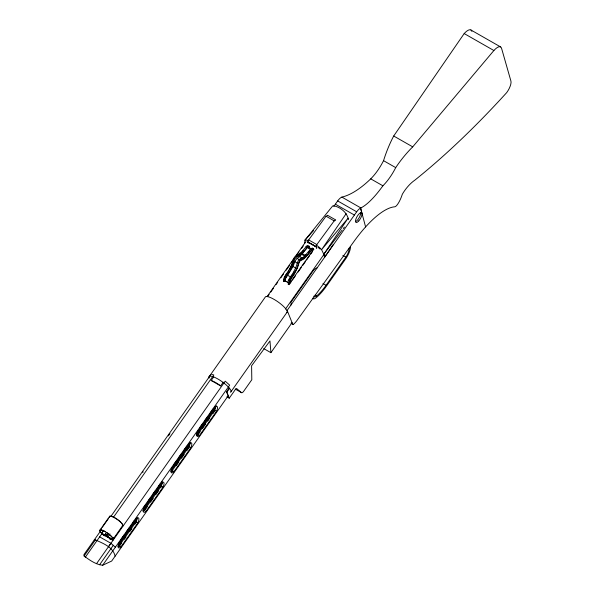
<?xml version="1.0" encoding="UTF-8"?>
<svg xmlns="http://www.w3.org/2000/svg" width="595" height="595" viewBox="0 0 595 595"><rect width="100%" height="100%" fill="white"/><g stroke="black" fill="none" stroke-linecap="round" stroke-linejoin="round"><path stroke-width="0.89" d="M349.183 248.212L349.183 248.658A9.223 3.206 -60.3 0 1 346.364 256.386L326.053 285.288A30.278 10.524 -60.3 0 1 316.57 295.998L316.228 296.265A6.627 2.306 -60.3 0 1 313.915 296.377L313.818 296.117M304.729 243.392L304.93 240.164L332.642 205.982L333.423 205.729C340.407 207.075 347.153 212.445 348.499 219.696M284.001 280.029L284.09 279.286M283.696 281.599C282.878 278.646 285.206 275.73 286.738 273.373A14.109 4.901 -60.3 0 0 288.649 270.584L291.267 265.511A16.675 5.794 -60.3 0 0 292.874 260.603L293.64 258.676A3.726 1.294 -60.3 0 1 294.622 257.226L296.124 256.11A14.652 5.095 -60.3 0 0 298.705 254.92L301.539 252.079A57.217 19.88 -60.3 0 0 305.674 247.193L306.15 246.598L307.199 247.275A1.473 0.513 -60.3 0 1 307.704 246.628L309.214 246.293L309.541 247.096M293.417 260.179L293.603 259.561M283.443 280.974L284.529 281.591L285.421 278.014L287.824 273.998A14.109 4.901 -60.3 0 0 289.735 271.201L292.353 266.129A16.675 5.794 -60.3 0 0 293.96 261.22L294.726 259.294A3.726 1.294 -60.3 0 1 295.708 257.851L297.21 256.728L296.124 256.11M288.895 284.09L289.787 280.505L292.197 276.489A14.109 4.901 -60.3 0 0 294.101 273.693L296.719 268.628A16.675 5.794 -60.3 0 0 298.333 263.719L299.099 261.793A3.726 1.294 -60.3 0 1 300.081 260.342L301.576 259.227A14.652 5.095 -60.3 0 0 304.164 258.037L306.99 255.196A57.217 19.88 -60.3 0 0 311.125 250.309L311.601 249.714L310.516 249.097L310.04 249.692A57.217 19.88 -60.3 0 1 305.904 254.578L303.071 257.434A14.652 5.095 -60.3 0 1 300.482 258.617L298.995 259.725A3.726 1.294 -60.3 0 0 298.013 261.168L297.232 263.102A16.675 5.794 -60.3 0 1 295.626 268.01L293.015 273.075A14.109 4.901 -60.3 0 1 291.111 275.872C289.899 278.029 286.121 282.216 288.895 284.09L289.148 284.708L288.062 284.09M307.496 247.468L299.865 256.497L296.838 258.654L295.447 260.469L292.651 267.155L285.637 278.475L285.102 280.84L286.493 281.777M288.694 280.952L288.88 280.453M284.343 278.363L284.76 277.315M297.173 268.486L294.354 273.96A15.098 5.243 -60.3 0 1 291.781 277.642L289.988 280.966L289.549 283.525L313.193 249.989L308.344 247.066M291.401 266.129L289.825 269.26M289.14 279.814L289.46 279.159M285.02 276.764L285.31 276.199M293.759 259.197L294.175 258.453M289.691 278.705L290.077 278.036M306.15 246.598L306.113 246.657A1.473 0.513 -60.3 0 1 306.618 246.003L307.117 245.728L308.359 246.605M310.516 249.097L310.486 249.149A1.473 0.513 -60.3 0 1 310.984 248.502L312.494 248.167L313.907 249.595M310.716 249.439L307.429 247.579M311.601 249.714L311.572 249.774A1.473 0.513 -60.3 0 1 312.07 249.119L313.58 248.784M285.63 275.634L285.964 275.076M293.863 272.48L294.25 271.878M290.345 277.59L290.702 277.047L287.422 275.173M293.283 273.38L293.774 272.629M290.776 305.265L291.215 304.231L290.955 302.29L313.558 270.227A10.963 3.808 -60.3 0 1 317.142 267.869M316.547 245.185A13.529 4.277 36.8 0 1 320.147 248.152L321.59 249.677L323.792 254.273L324.558 257.345L333.408 244.314M325.673 255.857L323.792 254.273L348.112 218.157L321.59 249.677L346.134 213.687M292.368 274.726L291.751 275.611M333.795 206.435L337.67 200.939A8.702 3.027 -60.3 0 1 341.872 197.094A66.856 27.906 -55.9 0 0 370.73 178.857A28.567 9.929 -60.3 0 0 383.552 160.672A49.467 16.095 -70.8 0 1 393.704 136.01L464.189 33.565A13.73 4.775 -60.3 0 1 471.865 31.371M103.731 530.383L101.574 533.313L100.548 532.131A8.077 2.008 35.2 0 1 100.049 529.966L109.755 516.207L110.484 516.096A8.077 2.008 35.2 0 1 114.649 517.695L116.397 518.751A8.077 2.008 35.2 0 1 121.06 522.514L122.079 523.682A8.077 2.008 35.2 0 1 122.57 525.839L122.726 526.545M100.049 529.966L100.778 529.862A8.077 2.008 35.2 0 1 104.951 531.461L106.683 532.607A7.757 1.926 35.2 0 1 111.161 536.221L112.143 537.337A7.757 1.926 35.2 0 1 112.619 539.42L101.686 533.276L100.778 532.235A7.757 1.926 35.2 0 1 100.302 530.16L101.321 528.71M102.347 527.259L108.476 518.565M208.979 376.933L265.132 297.292A13.328 3.317 35.2 0 1 278.356 302.134A13.328 3.317 35.2 0 1 286.634 312.658M100.101 531.67L83.947 554.585L84.096 555.975C89.458 560.036 95.683 564.506 102.645 565.25L111.674 561.055L228.183 395.831L226.554 391.77L229.187 388.037M110.789 516.519L210.957 374.448M168.4 435.875L169.954 433.666M84.096 555.975L95.431 539.903C102.95 543.361 113.102 546.976 115.133 556.154M266.999 296.697L305.451 242.158A11.729 2.916 35.2 0 1 306.09 241.741M267.534 296.652L269.133 294.384M270.732 292.115L273.395 288.337M276.065 284.559L277.664 282.29M280.862 277.753L283.525 273.975M286.195 270.19L289.393 265.653M291.52 262.633L293.655 259.606M296.317 255.828L298.988 252.049M301.65 248.264L303.249 245.995M103.53 530.316L101.514 533.276L112.775 539.702L122.444 525.861M85.264 557.27L101.76 533.886L101.485 533.209M113.593 517.092L213.828 374.939L212.036 374.523M223.259 382.169L220.633 385.895L211.173 380.495L213.709 376.895M106.282 535.902L105.441 533.819L106.46 532.369M109.949 533.931L107.911 536.831L107.07 534.749L108.089 533.298M289.676 283.964L291.252 281.725M292.309 280.23L295.47 275.745M298.102 272.012L301.263 267.527M302.848 265.281L305.48 261.547M306.529 260.052L309.69 255.567M310.746 254.08L312.33 251.834M112.477 539.434L114.039 537.263M96.524 563.688L110.915 543.28L115.371 547.229M108.483 546.745L225.215 381.187L229.663 385.121L102.645 565.25M99.566 564.796L113.333 545.265M121.127 539.353L124.333 534.801M127.003 531.015L129.137 527.981M132.878 522.678L134.477 520.409M144.094 506.769L145.165 505.252M148.371 500.707L150.505 497.673M152.647 494.646L155.317 490.853M158.523 486.308L160.657 483.274M174.015 464.331L176.685 460.545M178.292 458.269L181.497 453.725M184.167 449.939L186.837 446.146M199.66 427.961L202.865 423.417M205 420.382L207.677 416.597M210.883 412.052L213.017 409.018M118.197 545.08L136.88 518.58M143.283 509.498L162.502 482.24M171.048 470.132L190.266 442.873M196.67 433.785L216.424 405.775M118.301 545.347L136.984 518.847M142.86 510.517L162.613 482.508M171.152 470.392L189.835 443.892M196.774 434.053L215.457 407.553M263.764 348.611L270.896 352.679L269.966 340.957L251.603 365.761L251.804 379.751L243.786 391.131A3.354 1.168 -60.3 0 1 241.525 392.67L236.646 388.557A1.74 0.602 -60.3 0 0 235.471 389.361L229.246 398.189L226.836 392.187L229.506 388.409M285.474 309.021L324.394 253.827L325.353 256.222M117.907 546.805A5.995 2.083 -60.3 0 0 119.007 546.069L136.158 521.748A5.995 2.083 -60.3 0 0 137.118 517.799M143.023 511.172A5.995 2.083 -60.3 0 0 144.131 510.443L161.282 486.122A5.995 2.083 -60.3 0 0 162.123 481.682M170.81 471.768A5.995 2.083 -60.3 0 0 171.91 471.039L189.061 446.711A5.995 2.083 -60.3 0 0 189.909 442.278M196.499 435.332A5.995 2.083 -60.3 0 0 197.607 434.603L214.75 410.282A5.995 2.083 -60.3 0 0 215.717 406.326M119.565 546.039L121.7 543.012M124.37 539.226L125.969 536.95M129.71 531.655L131.845 528.628M135.043 524.083L136.114 522.566M145.187 509.699L147.322 506.665M150.528 502.128L153.198 498.342M155.868 494.557L158.538 490.771M160.672 487.744L161.736 486.227M171.881 471.842L172.944 470.325M176.15 465.781L178.82 461.995M181.49 458.21L184.16 454.431M186.83 450.646L188.965 447.611M197.503 435.503L200.173 431.717M202.307 428.683L205.513 424.146M207.648 421.111L209.782 418.084M212.988 413.54L214.587 411.271M356.68 211.79L287.147 310.412L292.614 324.015A5.176 1.8 -60.3 0 0 293.268 324.506A13.179 4.582 -60.3 0 0 297.262 320.095L353.177 242.552A80.756 26.552 -61.4 0 1 394.887 206.792A11.974 3.064 -69.2 0 0 402.332 194.238A19.152 7.17 -53.3 0 1 414.827 180.173A474.743 179.742 -57.1 0 0 506.709 92.597A9.446 3.28 -60.3 0 0 510.927 81.091L501.57 48.329A13.73 4.775 -60.3 0 0 493.887 50.523L412.714 146.861A49.199 17.597 -51.8 0 0 395.72 167.619A28.567 9.929 -60.3 0 1 382.897 185.804A66.729 19.263 -63.6 0 1 360.875 207.945A8.702 3.027 -60.3 0 0 356.68 211.79L337.67 200.939M120.785 547.08L137.936 522.76A5.995 2.083 -60.3 0 0 138.776 518.327A5.995 2.083 -60.3 0 0 136.277 518.639L119.126 542.96A5.995 2.083 -60.3 0 0 118.279 547.4A5.995 2.083 -60.3 0 0 120.785 547.08L119.007 546.069M145.901 511.455L163.052 487.134A5.995 2.083 -60.3 0 0 163.9 482.694A5.995 2.083 -60.3 0 0 161.394 483.014L144.25 507.334A5.995 2.083 -60.3 0 0 143.402 511.767A5.995 2.083 -60.3 0 0 145.901 511.455L144.131 510.443M173.688 472.051L190.839 447.723A5.995 2.083 -60.3 0 0 191.687 443.29A5.995 2.083 -60.3 0 0 189.18 443.602L172.029 467.93A5.995 2.083 -60.3 0 0 171.181 472.363A5.995 2.083 -60.3 0 0 173.688 472.051L171.91 471.039M199.377 435.614L216.528 411.294A5.995 2.083 -60.3 0 0 217.376 406.854A5.995 2.083 -60.3 0 0 214.869 407.173L197.718 431.494A5.995 2.083 -60.3 0 0 196.871 435.927A5.995 2.083 -60.3 0 0 199.377 435.614L197.607 434.603M231.053 391.644L287.207 312.003M270.896 352.679L292.063 322.654M316.153 246.851L308.009 242.195L308.292 243.072L307.905 241.942A1.74 0.602 -60.3 0 1 308.671 239.919L326.038 216.216A3.429 1.19 -60.3 0 0 327.525 215.278L335.677 219.927A3.429 1.19 -60.3 0 1 334.182 220.871L316.823 244.575A1.74 0.602 -60.3 0 0 316.049 246.59L316.726 248.613M290.806 276.906L291.223 276.34M323.792 254.273L342.192 230.042M343.308 228.577L344.423 227.104M307.236 247.222L306.76 247.817A57.217 19.88 -60.3 0 1 302.624 252.704L299.791 255.56A14.652 5.095 -60.3 0 1 297.203 256.743M304.647 256.631L304.967 256.229L301.687 254.355M309.631 250.807L308.299 252.406M306.023 255.047L305.071 256.11M313.558 230.577L304.93 240.164L305.942 240.045A13.529 4.277 36.8 0 1 308.158 240.566M313.119 249.803L312.405 250.205A1.681 0.588 -60.3 0 1 312.144 249.796L311.795 250.071A58.384 20.29 -60.3 0 1 306.99 255.798L303.941 258.847A15.686 5.452 -60.3 0 1 301.167 260.127M100.302 530.16L101.001 530.056A7.757 1.926 35.2 0 1 105.01 531.588M112.656 539.635L112.864 539.606A8.077 2.008 35.2 0 0 112.373 537.441L111.354 536.281A8.077 2.008 35.2 0 0 106.691 532.518M307.384 246.204L308.128 245.668L309.214 246.293M301.174 260.112L299.873 261.212L298.868 263.295A17.664 6.136 -60.3 0 1 297.165 268.494M94.226 540.007L95.431 539.903M111.882 539.665L111.034 539.494A8.077 2.008 35.2 0 1 109.606 538.944M211.173 380.495L213.382 381.38A11.729 2.916 35.2 0 1 220.366 385.686L220.633 385.895M284.7 280.602L288.106 282.543M470.868 29.958L500.566 46.916M464.189 33.565L493.887 50.523M393.704 136.01L412.714 146.861M383.552 160.672L395.72 167.619M370.73 178.857L382.897 185.804M341.872 197.094L360.875 207.945M335.379 204.189L354.389 215.04M326.038 216.216L334.182 220.871M342.861 255.389L345.903 257.129M308.671 239.919L316.823 244.575M307.905 241.942L316.049 246.59M307.95 242.061L316.101 246.709M311.639 248.479L312.725 249.097M307.764 247.252L311.059 249.171M301.226 252.421L302.32 253.039M305.599 254.913L306.685 255.538M302.32 253.634L305.607 255.508M300.616 253.113L301.702 253.738M304.982 255.612L306.068 256.229M300.296 253.47L301.382 254.087M299.992 253.782L301.077 254.4M299.791 253.983L300.877 254.601M299.694 254.08L300.78 254.697M299.404 254.355L300.49 254.972M299.121 254.601L300.207 255.225M298.839 254.831L299.932 255.448M298.705 254.935L299.791 255.56M303.071 257.434L304.157 258.051M299.702 256.668L302.327 258.171M300.49 258.609L301.576 259.227M297.15 258.461L299.776 259.963M292.866 260.61L293.952 261.227M294.867 261.703L298.318 263.726M323.011 283.547L326.053 285.288M291.267 265.511L292.353 266.129M293.008 266.5L296.719 268.628M286.165 274.124L287.251 274.741M290.531 276.615L291.617 277.24M315.053 295.127L316.57 295.998M291.029 323.115L292.614 324.015M291.684 323.598L293.268 324.506M235.196 389.048L241.525 392.67M226.874 396.828L229.246 398.189M214.75 410.282L216.528 411.294M189.061 446.711L190.839 447.723M161.282 486.122L163.052 487.134M136.158 521.748L137.936 522.76M105.441 533.819L107.07 534.749M101.76 533.886L113.02 540.312L112.745 539.628M99.655 536.861L110.915 543.295M102.853 534.511L102.913 534.563A8.077 2.008 35.2 0 0 104.504 535.85M120.926 522.522L120.867 522.455A7.757 1.926 35.2 0 0 116.382 518.84L114.709 517.829A7.757 1.926 35.2 0 0 110.7 516.289L110.008 516.393A7.757 1.926 35.2 0 0 109.733 516.817M226.554 391.77L226.836 392.187M312.494 248.167L312.821 248.97M308.82 247.498L307.779 247.297M361.909 213.084L360.577 208.079L365.598 226.918M360.555 212.303A5.652 1.964 -60.3 0 1 359.44 217.138A5.652 1.964 -60.3 0 1 355.803 221.526M312.665 298.207A8.895 3.094 -60.3 0 0 316.205 297.708A32.539 11.305 -60.3 0 0 326.395 286.202L346.364 257.88A11.491 3.994 -60.3 0 0 350.5 246.546M317.923 247.327A11.729 2.916 35.2 0 1 320.095 249.074M209.157 378.085A13.328 3.317 35.2 0 1 220.775 380.785A13.328 3.317 35.2 0 1 230.481 392.298M142.696 472.333A5.995 2.083 -60.3 0 1 143.269 471.895M303.331 250.621A58.384 20.29 -60.3 0 1 301.531 252.682M292.993 261.793A17.664 6.136 -60.3 0 1 292.725 262.648M292.42 263.533A17.664 6.136 -60.3 0 1 292.086 264.44M291.9 264.909A17.664 6.136 -60.3 0 1 291.714 265.377M288.895 270.844A15.098 5.243 -60.3 0 1 287.378 273.12M109.636 517.382A8.077 2.008 35.2 0 1 109.755 516.207M121.841 523.578A7.757 1.926 35.2 0 1 122.317 525.653M358.807 220.879A5.652 1.964 -60.3 0 0 361.567 212.653A5.652 1.964 -60.3 0 0 355.884 219.131A5.652 1.964 -60.3 0 0 358.807 220.879"/></g></svg>
